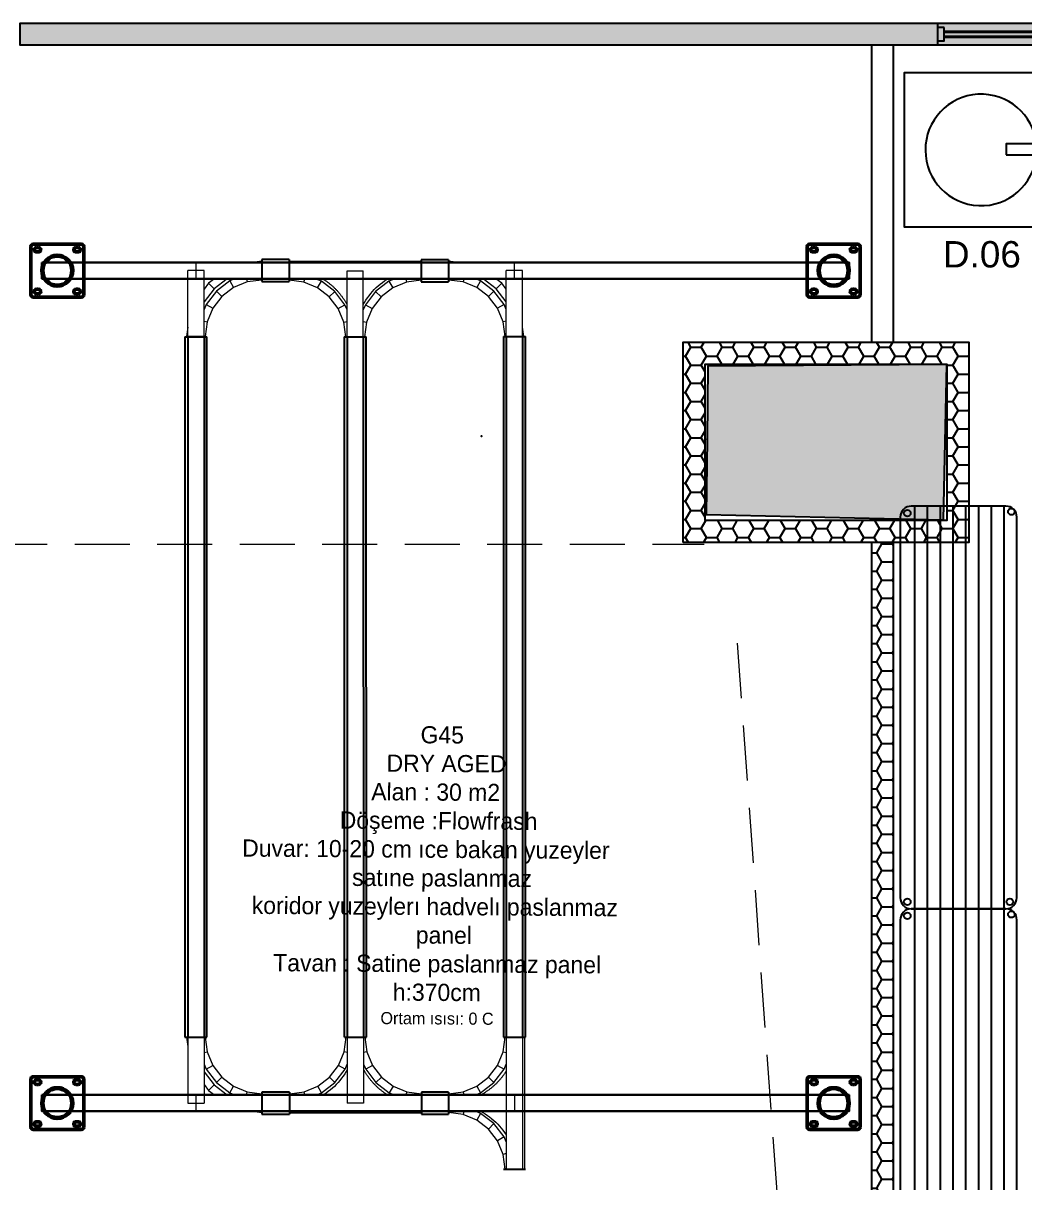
# Model space of a CAD drawing. Header units: millimetres. Extents: x 17474 to 44983, y -1049 to 14585.
# Drawn here: x 19432 to 19887, y 919 to 1445 of the extents above; entities that cross this region are included whole.
import ezdxf

# ---------------------------------------------------------------- set-up
doc = ezdxf.new("R2010")
doc.units = ezdxf.units.MM
doc.linetypes.add('DASHED2', pattern=[0.375, 0.25, -0.125])
for name, color, linetype in [('10 CM  SOĞUK ODA PANEL-PASLANMAZ KAPLAMA', 253, 'Continuous'), ('İç - Mobilya', 7, 'Continuous'), ('KOLON', 2, 'Continuous'), ('Kıtc-041 İstif Rafı', 7, 'Continuous'), ('NOKTA', 7, 'Continuous'), ('S2000-001 Duvar', 6, 'Continuous'), ('S2000-002 Çizgi', 7, 'Continuous'), ('TXT-YOO', 7, 'Continuous'), ('YAZI-1_OGE', 255, 'Continuous')]:
    doc.layers.add(name, color=color, linetype=linetype)
doc.layers.add('INT-CAM', color=7, linetype='Continuous', true_color=0x71c1ba)
doc.layers.add('KRN-izdusum', color=220, linetype='DASHED2', lineweight=9)
doc.layers.add('çerçeve', color=7, linetype='Continuous', lineweight=100)
doc.layers.add('ray', color=7, linetype='Continuous', lineweight=30, true_color=0x02c048)
doc.styles.add('MEKAN', font='stylu.ttf', dxfattribs={"height": 13})
doc.styles.add('X_Roads$0$Standard', font='arial.ttf')

# ---------------------------------------------------------------- blocks, each defined once
blk = doc.blocks.new('A$C5E9F1996')
at = {"layer": 'S2000-002 Çizgi'}
blk.add_lwpolyline([(70, 37.7), (70, 70), (0, 70), (0, 0), (70, 0), (70, 32.7)], dxfattribs=at)
blk.add_lwpolyline([(46.38, 32.7), (81.38, 32.7), (81.38, 37.7), (46.38, 37.7)], close=True, dxfattribs=at)
blk.add_arc((35, 35), 25.33, 6.1101, 354.7804, dxfattribs=at)
blk = doc.blocks.new('A$C2C611E6A')
at = {"layer": 'Kıtc-041 İstif Rafı'}
for p, q in [((178, 76), (5, 76)), ((0, 71), (0, 28)), ((183, 70.26), (0, 70.26)), ((183, 28), (183, 71)), ((183, 64.46), (0, 64.46)), ((183, 58.66), (0, 58.66)), ((183, 52.86), (0, 52.86)), ((183, 47.06), (0, 47.06)), ((183, 41.26), (0, 41.26)), ((183, 35.46), (0, 35.46)), ((183, 29.66), (0, 29.66)), ((5, 23), (178, 23))]:
    blk.add_line(p, q, dxfattribs=at)
for centre in [(2.5, 73.5), (179.78, 72.81), (3.21, 26.21), (179.79, 26.21)]:
    blk.add_circle(centre, 1.5, dxfattribs=at)
for centre, start, end in [((4.96, 71.04), 89.5349, 180.4651), ((178.04, 71), 359.5349, 90.4651), ((4.96, 27.96), 179.5349, 270.4651), ((178.04, 27.96), 269.5349, 0.4651)]:
    blk.add_arc(centre, 4.96, start, end, dxfattribs=at)
blk = doc.blocks.new('A$C02E12204')
at = {"lineweight": -2}
for radius in [7, 6.6]:
    blk.add_circle((7, 7), radius, dxfattribs=at)
blk = doc.blocks.new('sdf')
at = {"color": 2, "lineweight": 50}
for p, q in [((5365.92, 524.45), (5366.92, 524.45)), ((5366.92, 522.45), (5365.92, 522.45)), ((5384.92, 524.45), (5383.92, 524.45)), ((5383.92, 522.45), (5384.92, 522.45)), ((5366.92, 505.45), (5365.92, 505.45)), ((5365.92, 503.45), (5366.92, 503.45)), ((5383.92, 505.45), (5384.92, 505.45)), ((5384.92, 503.45), (5383.92, 503.45))]:
    blk.add_line(p, q, dxfattribs=at)
blk.add_lwpolyline([(5363.42, 524.95), (5363.42, 502.95, 0.414214), (5364.42, 501.95), (5386.42, 501.95, 0.414214), (5387.42, 502.95), (5387.42, 524.95, 0.414214), (5386.42, 525.95), (5364.42, 525.95, 0.414214)], format="xyb", close=True, dxfattribs=at)
for centre, start, end in [((5365.92, 523.45), 90, 270), ((5366.92, 523.45), 270, 90), ((5383.92, 523.45), 90, 270), ((5384.92, 523.45), 270, 90), ((5365.92, 504.45), 90, 270), ((5366.92, 504.45), 270, 90), ((5383.92, 504.45), 90, 270), ((5384.92, 504.45), 270, 90)]:
    blk.add_arc(centre, 1, start, end, dxfattribs=at)
at = {"color": 2, "lineweight": 50, "rotation": 180}
blk.add_blockref('A$C02E12204', (5382.42, 520.95), dxfattribs=at)
blk = doc.blocks.new('3 YONLU MAKAS YENI')
at = {"layer": 'İç - Mobilya', "color": 104, "linetype": 'Continuous', "lineweight": 20, "true_color": 0x029e21}
for p, q in [((-30, 34.5), (-30, 33.7)), ((-30, 34.5), (30, 34.5)), ((-30, 33.7), (-30, 26.3)), ((-30, 33.7), (30, 33.7)), ((30, 34.5), (30, 33.7)), ((30, 33.7), (30, 26.3)), ((-3.7, 30), (3.7, 30)), ((-3.7, 0), (-3.7, 30)), ((3.7, 0), (3.7, 30)), ((-30, 25.73), (-30, 26.3)), ((-30, 26.3), (30, 26.3)), ((-23.34, 24.86), (-30, 25.73)), ((-23.34, 24.86), (-22.95, 26.3)), ((-17.13, 22.29), (-23.34, 24.86)), ((-15.37, 25.34), (-17.67, 26.3)), ((-17.13, 22.29), (-15.37, 25.34)), ((-11.8, 18.2), (-17.13, 22.29)), ((-9.31, 20.69), (-15.37, 25.34)), ((-14.59, 26.3), (-14.36, 26.15)), ((-14.36, 26.15), (-14.1, 25.99)), ((-14.1, 25.99), (-13.84, 25.82)), ((-13.84, 25.82), (-13.59, 25.65)), ((-13.59, 25.65), (-13.34, 25.48)), ((-13.34, 25.48), (-13.09, 25.3)), ((-13.09, 25.3), (-12.84, 25.12)), ((-12.84, 25.12), (-12.59, 24.94)), ((-12.59, 24.94), (-12.34, 24.76)), ((-12.34, 24.76), (-12.1, 24.57)), ((-12.1, 24.57), (-11.86, 24.38)), ((-11.86, 24.38), (-11.62, 24.19)), ((-11.62, 24.19), (-11.38, 24)), ((-11.38, 24), (-11.14, 23.81)), ((-11.14, 23.81), (-10.91, 23.61)), ((-10.91, 23.61), (-10.68, 23.41)), ((-10.68, 23.41), (-10.45, 23.21)), ((-10.45, 23.21), (-10.22, 23)), ((-10.22, 23), (-9.99, 22.79)), ((-9.99, 22.79), (-9.77, 22.59)), ((-9.77, 22.59), (-9.54, 22.37)), ((-9.54, 22.37), (-9.32, 22.16)), ((-9.32, 22.16), (-9.11, 21.95)), ((-9.11, 21.95), (-8.89, 21.73)), ((-8.89, 21.73), (-8.68, 21.51)), ((-8.68, 21.51), (-8.46, 21.29)), ((-8.46, 21.29), (-8.25, 21.06)), ((-8.25, 21.06), (-8.05, 20.84)), ((7.87, 20.64), (8.7, 21.53)), ((8.7, 21.53), (9.57, 22.4)), ((15.37, 25.34), (9.31, 20.69)), ((9.57, 22.4), (10.47, 23.23)), ((10.47, 23.23), (11.41, 24.02)), ((11.41, 24.02), (12.37, 24.78)), ((17.13, 22.29), (11.8, 18.2)), ((12.37, 24.78), (13.37, 25.5)), ((13.37, 25.5), (14.39, 26.17)), ((14.39, 26.17), (14.6, 26.3)), ((17.67, 26.3), (15.37, 25.34)), ((15.37, 25.34), (17.13, 22.29)), ((23.34, 24.86), (17.13, 22.29)), ((22.95, 26.3), (23.34, 24.86)), ((30, 25.73), (23.34, 24.86)), ((30, 26.3), (30, 25.73)), ((-11.8, 18.2), (-9.31, 20.69)), ((-7.71, 12.87), (-11.8, 18.2)), ((-4.66, 14.63), (-9.31, 20.69)), ((-8.05, 20.84), (-7.84, 20.61)), ((-7.84, 20.61), (-7.64, 20.38)), ((-7.64, 20.38), (-7.44, 20.15)), ((-7.44, 20.15), (-7.24, 19.91)), ((-7.24, 19.91), (-7.05, 19.68)), ((-7.05, 19.68), (-6.85, 19.44)), ((-6.85, 19.44), (-6.66, 19.2)), ((-6.66, 19.2), (-6.47, 18.96)), ((-6.47, 18.96), (-6.29, 18.71)), ((-6.29, 18.71), (-6.1, 18.47)), ((-6.1, 18.47), (-5.92, 18.22)), ((-5.92, 18.22), (-5.74, 17.97)), ((-5.74, 17.97), (-5.56, 17.72)), ((-5.56, 17.72), (-5.39, 17.47)), ((-5.39, 17.47), (-5.22, 17.22)), ((-5.22, 17.22), (-5.05, 16.96)), ((-5.05, 16.96), (-4.88, 16.7)), ((-4.88, 16.7), (-4.72, 16.44)), ((-4.72, 16.44), (-4.56, 16.18)), ((-4.56, 16.18), (-4.4, 15.92)), ((-4.4, 15.92), (-4.24, 15.66)), ((4.26, 15.69), (4.9, 16.73)), ((9.31, 20.69), (4.66, 14.63)), ((4.9, 16.73), (5.59, 17.75)), ((5.59, 17.75), (6.31, 18.74)), ((6.31, 18.74), (7.07, 19.7)), ((7.07, 19.7), (7.87, 20.64)), ((11.8, 18.2), (7.71, 12.87)), ((9.31, 20.69), (11.8, 18.2)), ((-7.71, 12.87), (-4.66, 14.63)), ((-5.14, 6.66), (-7.71, 12.87)), ((-3.7, 12.33), (-4.66, 14.63)), ((-4.24, 15.66), (-4.09, 15.39)), ((-4.09, 15.39), (-3.94, 15.12)), ((-3.94, 15.12), (-3.79, 14.86)), ((-3.79, 14.86), (-3.7, 14.69)), ((3.7, 14.68), (4.26, 15.69)), ((4.66, 14.63), (3.7, 12.33)), ((4.66, 14.63), (7.71, 12.87)), ((7.71, 12.87), (5.14, 6.66)), ((-5.14, 6.66), (-3.7, 7.05)), ((-4.27, 0), (-5.14, 6.66)), ((3.7, 7.05), (5.14, 6.66)), ((5.14, 6.66), (4.27, 0)), ((-3.7, 0), (3.7, 0)), ((3.7, 0), (4.27, 0)), ((-4.27, 0), (-3.7, 0))]:
    blk.add_line(p, q, dxfattribs=at)
blk = doc.blocks.new('RAY_DONUS_PARCA_YENI_2')
at = {"layer": 'İç - Mobilya', "color": 104, "linetype": 'Continuous', "lineweight": 20, "true_color": 0x029e21}
for p, q in [((-30, 34.27), (-30, 33.7)), ((-30, 34.27), (-25.71, 33.7)), ((-30, 33.7), (-30, 26.3)), ((-30, 33.7), (0, 33.7)), ((0, 33.7), (0, 26.3)), ((-3.7, 30), (3.7, 30)), ((-3.7, 0), (-3.7, 30)), ((3.7, 0), (3.7, 30)), ((-30, 26.3), (-30, 25.73)), ((-30, 26.3), (0, 26.3)), ((-30, 25.73), (-23.34, 24.86)), ((-22.95, 26.3), (-23.34, 24.86)), ((-23.34, 24.86), (-17.13, 22.29)), ((-17.67, 26.3), (-15.37, 25.34)), ((-15.37, 25.34), (-17.13, 22.29)), ((-17.13, 22.29), (-11.8, 18.2)), ((-15.37, 25.34), (-9.31, 20.69)), ((-14.22, 26.3), (-8.27, 21.73)), ((-8.47, 26.3), (-5.77, 24.23)), ((-5.77, 24.23), (-8.27, 21.73)), ((-8.27, 21.73), (-3.7, 15.78)), ((-5.77, 24.23), (-3.7, 21.53)), ((-9.31, 20.69), (-11.8, 18.2)), ((-11.8, 18.2), (-7.71, 12.87)), ((-9.31, 20.69), (-4.66, 14.63)), ((-4.66, 14.63), (-7.71, 12.87)), ((-7.71, 12.87), (-5.14, 6.66)), ((-4.66, 14.63), (-3.7, 12.33)), ((-3.7, 7.05), (-5.14, 6.66)), ((-5.14, 6.66), (-4.27, 0)), ((-3.7, 0), (-4.27, 0)), ((-3.7, 0), (3.7, 0)), ((3.7, 4.29), (4.27, 0)), ((4.27, 0), (3.7, 0))]:
    blk.add_line(p, q, dxfattribs=at)

msp = doc.modelspace()

# ---------------------------------------------------------------- hatches: boundary and pattern name
at = {"layer": '10 CM  SOĞUK ODA PANEL-PASLANMAZ KAPLAMA'}
h = msp.add_hatch(dxfattribs=at)
h.set_pattern_fill('HONEY', color=256, scale=1.5)
h.set_pattern_definition([(0, (-11750.1454, 13892.97), (7.14375, 4.12444597), [4.7625, -9.525]), (120, (-11750.1454, 13892.97), (-7.14375, 4.124446), [4.7625, -9.525]), (60, (-11750.1454, 13892.97), (2e-08, 8.24889196), [-9.525, 4.7625])])
h.paths.add_polyline_path([(22855.87, 1435.21), (19430.97, 1435.21), (19430.97, 1445.21), (22855.87, 1445.21)])
h = msp.add_hatch(dxfattribs=at)
h.set_pattern_fill('HONEY', color=256, scale=1.5)
h.set_pattern_definition([(0, (-17068.903, -6464.164), (7.14375, 4.12444597), [4.7625, -9.525]), (120, (-17068.903, -6464.164), (-7.14375, 4.124446), [4.7625, -9.525]), (60, (-17068.903, -6464.164), (2e-08, 8.24889196), [-9.525, 4.7625])])
h.paths.add_polyline_path([(19742.26, 1219.17), (19742.26, 1290.26), (19852.05, 1290.26), (19852.05, 1219.17)], flags=16)
h.paths.add_polyline_path([(19732.26, 1209.17), (19732.26, 1300.26), (19862.05, 1300.26), (19862.05, 1209.17)])
h = msp.add_hatch(dxfattribs=at)
h.set_pattern_fill('HONEY', color=256, scale=1.5)
h.set_pattern_definition([(0, (14050.415, 2124.228), (7.14375, 4.124446), [4.7625, -9.525]), (120, (14050.415, 2124.228), (-7.14375, 4.124446), [4.7625, -9.525]), (60, (14050.415, 2124.228), (2e-08, 8.248892), [-9.525, 4.7625])])
h.paths.add_polyline_path([(19817.81, 846.89), (19827.81, 846.89), (19827.81, 1209.17), (19817.81, 1209.17)])
at = {"layer": 'KOLON'}
h = msp.add_hatch(color=250, dxfattribs=at)
h.dxf.hatch_style = 1
h.set_gradient(color1=(51, 51, 51), color2=(91, 91, 91), tint=1)
h.paths.add_polyline_path([(19742.69, 1221.99), (19850.59, 1219.59), (19851.99, 1290.19), (19743.49, 1289.49), (19743.09, 1256.19)])

# ---------------------------------------------------------------- linework, layer by layer
msp.add_line((19847.81, 1445.22), (19847.81, 1435.22))
at = {"layer": '10 CM  SOĞUK ODA PANEL-PASLANMAZ KAPLAMA'}
for points in [[(22855.87, 1435.21), (19430.97, 1435.21), (19430.97, 1445.21), (22855.87, 1445.21), (22855.87, 1435.21)], [(19827.81, 1300.26), (19827.81, 1435.21), (19817.81, 1435.21), (19817.81, 1300.26)], [(19817.81, 1209.17), (19817.81, 846.89), (19827.81, 846.89), (19827.81, 1209.17)]]:
    msp.add_lwpolyline(points, dxfattribs=at)
for points in [[(19732.26, 1209.17), (19732.26, 1300.26), (19862.05, 1300.26), (19862.05, 1209.17)], [(19742.26, 1219.17), (19742.26, 1290.26), (19852.05, 1290.26), (19852.05, 1219.17)]]:
    msp.add_lwpolyline(points, close=True, dxfattribs=at)
at = {"layer": 'INT-CAM', "elevation": 0}
for points in [[(20204.81, 1441.05), (19850.81, 1441.05), (19850.81, 1441.65), (20204.81, 1441.65)], [(20204.81, 1438.65), (19850.81, 1438.65), (19850.81, 1439.25), (20204.81, 1439.25)]]:
    msp.add_lwpolyline(points, dxfattribs=at)
at = {"layer": 'KOLON', "color": 3}
msp.add_lwpolyline([(19742.69, 1221.9), (19850.59, 1219.5), (19851.99, 1290.1), (19743.49, 1289.4), (19743.09, 1256.1)], close=True, dxfattribs=at)
at = {"layer": 'KRN-izdusum', "ltscale": 100}
for points in [[(19155.71, 1208.38), (19741.71, 1208.38)], [(19812.74, 390.42), (19756.16, 1174.03)]]:
    msp.add_lwpolyline(points, dxfattribs=at)
at = {"layer": 'NOKTA', "color": 3}
for p in [(19640.59, 1257.6), (19743.09, 1256.1)]:
    msp.add_point(p, dxfattribs=at)
at = {"layer": 'NOKTA'}
msp.add_point((19743.09, 1256.1), dxfattribs=at)
at = {"layer": 'ray', "color": 0}
for points in [[(19440.79, 1336.46), (19440.79, 1329.06), (19807.63, 1329.06), (19807.63, 1336.46)], [(19440.79, 958.13), (19440.79, 950.73), (19807.63, 950.73), (19807.63, 958.13)]]:
    msp.add_lwpolyline(points, close=True, dxfattribs=at)
at = {"layer": 'YAZI-1_OGE'}
msp.add_lwpolyline([(19850.81, 1443.21), (19847.81, 1443.21), (19847.81, 1437.21), (19850.81, 1437.21), (19850.81, 1443.21)], dxfattribs=at)
at = {"layer": 'çerçeve', "color": 84, "linetype": 'ByBlock', "lineweight": -2}
for p, q in [((19553.16, 1337.76), (19540.79, 1337.76)), ((19540.79, 1337.76), (19540.79, 1327.76)), ((19553.16, 1337.76), (19553.16, 1327.76)), ((19625.54, 1337.63), (19613.16, 1337.63)), ((19613.16, 1337.63), (19613.16, 1327.63)), ((19625.54, 1337.63), (19625.54, 1327.63)), ((19553.16, 1336.46), (19540.79, 1336.46)), ((19553.16, 1336.46), (19540.79, 1336.46)), ((19625.54, 1336.33), (19613.16, 1336.33)), ((19625.54, 1336.33), (19613.16, 1336.33)), ((19553.16, 1329.06), (19540.79, 1329.06)), ((19553.16, 1329.06), (19540.79, 1329.06)), ((19540.79, 1327.76), (19553.16, 1327.76)), ((19625.54, 1328.93), (19613.16, 1328.93)), ((19625.54, 1328.93), (19613.16, 1328.93)), ((19613.16, 1327.63), (19625.54, 1327.63)), ((19505.79, 1302.63), (19505.79, 984.43)), ((19505.79, 1302.63), (19505.79, 984.43)), ((19505.79, 1302.63), (19515.79, 1302.63)), ((19507.09, 1302.63), (19507.09, 984.43)), ((19507.09, 1302.63), (19507.09, 984.43)), ((19514.49, 1302.63), (19514.49, 984.43)), ((19514.49, 1302.63), (19514.49, 984.43)), ((19515.79, 984.43), (19515.79, 1302.63)), ((19515.79, 984.43), (19515.79, 1302.63)), ((19578.16, 1302.63), (19578.16, 1161.18)), ((19578.16, 1302.63), (19578.16, 984.43)), ((19578.16, 1302.63), (19588.16, 1302.63)), ((19579.46, 1302.63), (19579.46, 1161.18)), ((19579.46, 1302.63), (19579.59, 984.43)), ((19586.86, 1302.63), (19586.86, 1161.18)), ((19586.86, 1302.63), (19586.99, 984.43)), ((19588.16, 1161.18), (19588.16, 1302.63)), ((19588.29, 984.43), (19588.16, 1302.63)), ((19650.54, 1302.76), (19650.54, 984.43)), ((19650.54, 1302.76), (19650.54, 984.43)), ((19650.54, 1302.76), (19660.54, 1302.76)), ((19651.84, 1302.76), (19651.84, 984.43)), ((19651.84, 1302.76), (19651.84, 984.43)), ((19659.24, 1302.76), (19659.24, 984.43)), ((19659.24, 1302.76), (19659.24, 984.43)), ((19660.54, 984.43), (19660.54, 1302.76)), ((19660.54, 984.43), (19660.54, 1302.76)), ((19505.79, 984.43), (19515.79, 984.43)), ((19578.29, 984.43), (19588.29, 984.43)), ((19650.54, 984.43), (19660.54, 984.43)), ((19553.29, 959.43), (19540.79, 959.43)), ((19540.79, 959.43), (19540.79, 949.43)), ((19553.29, 959.43), (19553.29, 949.43)), ((19625.54, 959.43), (19613.29, 959.43)), ((19613.29, 959.43), (19613.29, 949.43)), ((19625.54, 959.43), (19625.54, 949.43)), ((19553.29, 958.13), (19540.79, 958.13)), ((19553.29, 958.13), (19540.79, 958.13)), ((19625.54, 958.13), (19613.29, 958.13)), ((19625.54, 958.13), (19613.29, 958.13)), ((19553.29, 950.73), (19540.79, 950.73)), ((19553.29, 950.73), (19540.79, 950.73)), ((19540.79, 949.43), (19553.29, 949.43)), ((19625.54, 950.73), (19613.29, 950.73)), ((19625.54, 950.73), (19613.29, 950.73)), ((19613.29, 949.43), (19625.54, 949.43)), ((19650.54, 924.43), (19660.54, 924.43))]:
    msp.add_line(p, q, dxfattribs=at)

# ---------------------------------------------------------------- block references
at = {"rotation": 180}
for p in [(24823.21, 1846.71), (25176.05, 1846.71), (24823.21, 1468.39), (25176.05, 1468.39)]:
    msp.add_blockref('sdf', p, dxfattribs=at)
at = {"layer": 'İç - Mobilya', "color": 104, "linetype": 'Continuous', "lineweight": 20, "true_color": 0x029e21, "xscale": -1}
msp.add_blockref('RAY_DONUS_PARCA_YENI_2', (19510.79, 1302.76), dxfattribs=at)
at = {"layer": 'İç - Mobilya', "color": 104, "linetype": 'Continuous', "lineweight": 20, "true_color": 0x029e21}
msp.add_blockref('3 YONLU MAKAS YENI', (19583.16, 1302.63), dxfattribs=at)
at = {"layer": 'İç - Mobilya', "color": 104, "linetype": 'Continuous', "lineweight": 20, "true_color": 0x029e21, "xscale": -1}
for p, rotation in [((19625.54, 1332.76), 270), ((19540.79, 954.43), 90)]:
    msp.add_blockref('RAY_DONUS_PARCA_YENI_2', p, dxfattribs=dict(at, rotation=rotation))
at = {"layer": 'İç - Mobilya', "color": 104, "linetype": 'Continuous', "lineweight": 20, "true_color": 0x029e21}
for p, rotation in [((19583.29, 984.43), 180), ((19625.54, 954.43), 270.0000000000001)]:
    msp.add_blockref('3 YONLU MAKAS YENI', p, dxfattribs=dict(at, rotation=rotation))
at = {"layer": 'S2000-002 Çizgi'}
msp.add_blockref('A$C5E9F1996', (19832.63, 1352.61), dxfattribs=at)
at = {"layer": 'S2000-002 Çizgi', "rotation": 270.0000000000001}
for p in [(19807.87, 1225.72), (19807.87, 1042.72)]:
    msp.add_blockref('A$C2C611E6A', p, dxfattribs=at)

# ---------------------------------------------------------------- texts
at = {"layer": 'S2000-001 Duvar', "insert": (19850.29, 1346.19), "char_height": 12, "attachment_point": 1, "style": 'X_Roads$0$Standard'}
msp.add_mtext_dynamic_manual_height_columns('{\\C0;D.06}', width=300.4683, gutter_width=50, heights=[24.02], dxfattribs=at)
at = {"layer": 'TXT-YOO', "insert": (19524.04, 1126.34), "char_height": 7.8, "width": 199.4252, "attachment_point": 1, "rotation": 359.6197, "style": 'MEKAN'}
msp.add_mtext('\\pi88.86343;G45\\P\\pi73.50325;DRY AGED  \\P\\pi66.63685;Alan : 30 m2   \\P\\pi52.393;Döşeme :Flowfrash\\P\\pi8.14256;Duvar: 10-20 cm ıce bakan yuzeyler \\P\\pi58.18876;satıne paslanmaz\\P\\pi12.66496;koridor yuzeylerı hadvelı paslanmaz \\P\\pi87.31028;panel  \\P\\pi22.59483;Tavan : Satine paslanmaz panel\\P\\pi77.02924;h:370cm \\P\\pi71.49209;{\\H0.70442x;\\C12;\\c179;Ortam ısısı: 0 C\\H1.4999x;\\P\\pi97.7769;} \\P\\pi93.90545;   ', dxfattribs=at)

doc.saveas('drawing.dxf')
